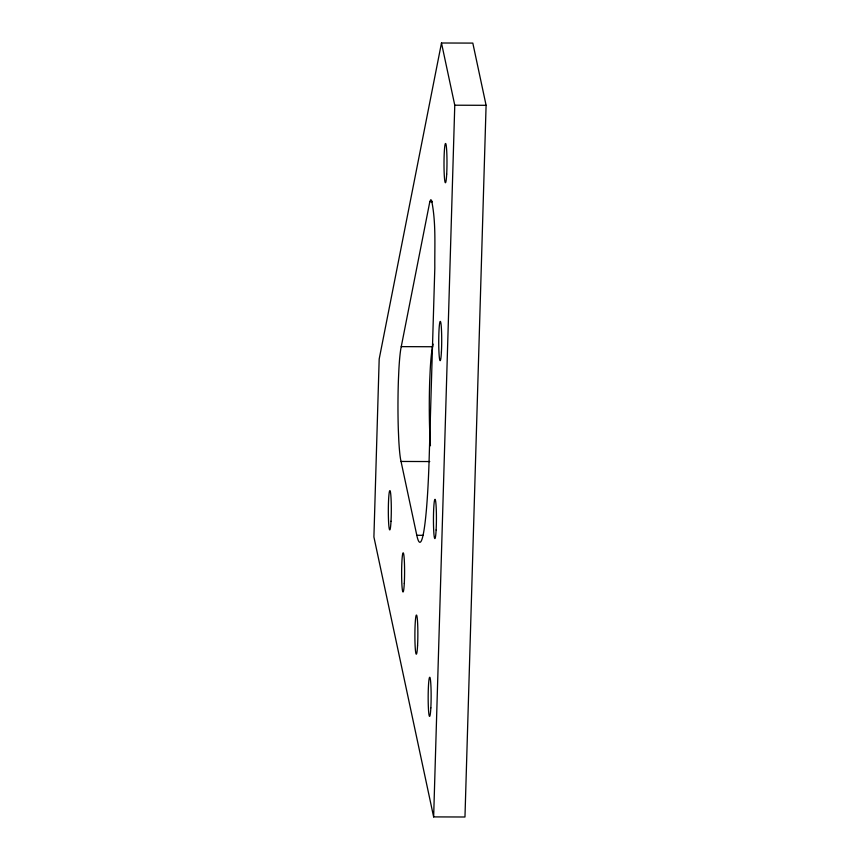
<?xml version="1.0" encoding="UTF-8"?>
<svg xmlns="http://www.w3.org/2000/svg" width="860" height="860" viewBox="0 0 860 860"><rect width="100%" height="100%" fill="white"/><g stroke="black" fill="none" stroke-linecap="round" stroke-linejoin="round"><path stroke-width="1.29" d="M433.644 816.903L454.768 105.21L441.492 43L472.817 43.097L486.094 105.307L464.97 817L433.644 816.903L373.906 536.962L379.185 359.039L441.492 43M416.799 535.296L401.039 461.454A60.264 4.569 -89.8 0 1 398.782 440.148L398.32 429.323A60.264 4.569 -89.8 0 1 398.416 380.098L398.911 369.037A60.264 4.569 -89.8 0 1 401.254 346.634L429.828 201.681L430.688 199.778L431.559 200.251C436.149 222.407 434.59 245.433 434.816 267.954L429.172 458.154A125.657 9.514 -89.8 0 1 416.799 535.296L423.324 535.318M430.441 445.749A60.264 4.569 -89.8 0 1 430.108 440.245L429.645 429.419A60.264 4.569 -89.8 0 1 429.731 380.195L430.237 369.133A60.264 4.569 -89.8 0 1 432.58 346.741L433.096 344.097M454.768 105.21L486.094 105.307M429.828 201.681L432.44 201.691M401.254 346.634L432.58 346.741M401.039 461.454L429.753 461.551M446.684 174.107A19.597 1.483 -89.8 0 0 445.663 143.512A19.597 1.483 -89.8 0 0 444.125 171.57A19.597 1.483 -89.8 0 0 446.684 174.107M391.01 521.246A19.597 1.483 -89.8 0 0 389.999 490.662A19.597 1.483 -89.8 0 0 388.451 518.72A19.597 1.483 -89.8 0 0 391.01 521.246M441.406 352.03A19.597 1.483 -89.8 0 0 440.385 321.436A19.597 1.483 -89.8 0 0 438.847 349.493A19.597 1.483 -89.8 0 0 441.406 352.03M430.838 707.877A19.597 1.483 -89.8 0 0 429.828 677.282A19.597 1.483 -89.8 0 0 428.291 705.34A19.597 1.483 -89.8 0 0 430.838 707.877M404.286 583.456A19.597 1.483 -89.8 0 0 403.275 552.872A19.597 1.483 -89.8 0 0 401.738 580.93A19.597 1.483 -89.8 0 0 404.286 583.456M417.562 645.666A19.597 1.483 -89.8 0 0 416.552 615.083A19.597 1.483 -89.8 0 0 415.014 643.14A19.597 1.483 -89.8 0 0 417.562 645.666M436.127 529.953A19.597 1.483 -89.8 0 0 435.106 499.359A19.597 1.483 -89.8 0 0 433.569 527.416A19.597 1.483 -89.8 0 0 436.127 529.953"/></g></svg>
